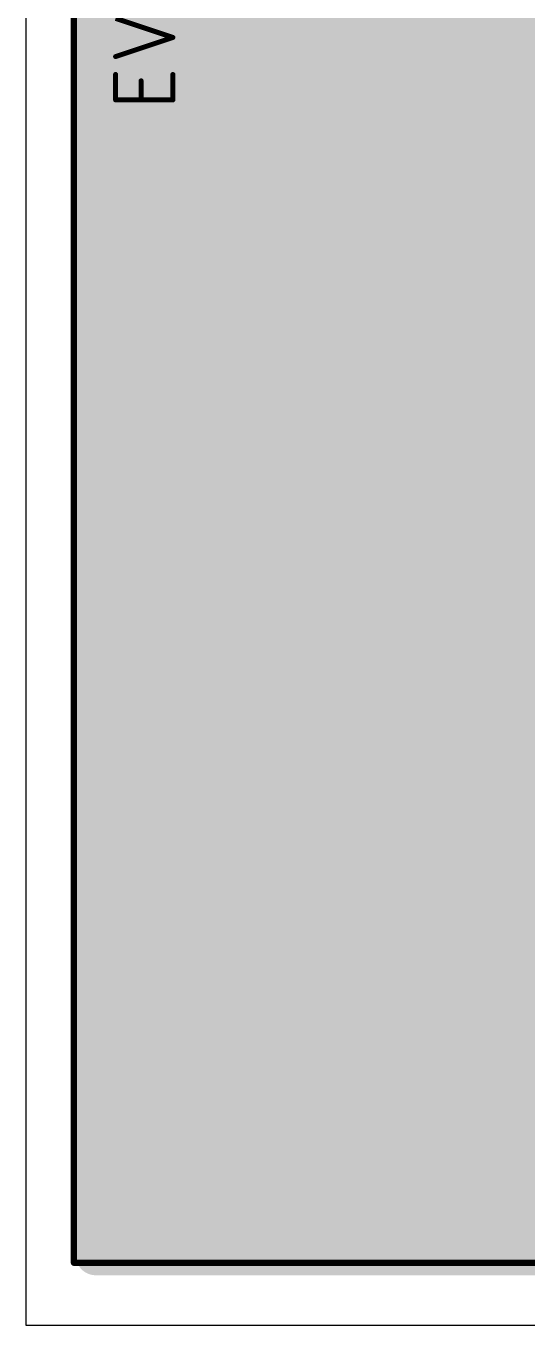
# Model space of a CAD drawing. Extents: x -0.1 to 1.18, y 0 to 3.76.
# Drawn here: x 0 to 0.402, y 0 to 1.044 of the extents above; entities that cross this region are included whole.
import ezdxf

# ---------------------------------------------------------------- set-up
doc = ezdxf.new("R2010")
doc.units = 0
for name, color, linetype in [('1', 12, 'CONTINUOUS'), ('16', 132, 'CONTINUOUS'), ('20', 31, 'CONTINUOUS'), ('27', 253, 'CONTINUOUS'), ('39', 12, 'CONTINUOUS')]:
    doc.layers.add(name, color=color, linetype=linetype)

# ---------------------------------------------------------------- blocks, each defined once
blk = doc.blocks.new('RECT')
blk.add_solid([(-0.5, -0.5), (0.5, -0.5), (-0.5, 0.5), (0.5, 0.5)])

msp = doc.modelspace()

# ---------------------------------------------------------------- linework, layer by layer
at = {"layer": '16', "const_width": 0.032}
for points in [[(0.056, 0.056), (0.056, 1.504548)], [(0.056, 1.056), (0.43, 1.056)], [(0.056, 1.024), (0.43, 1.024)], [(0.056, 0.992), (0.43, 0.992)], [(0.056, 0.96), (0.43, 0.96)], [(0.056, 0.928), (0.432499, 0.928)], [(0.056, 0.896), (0.461573, 0.896)], [(0.056, 0.864), (0.493573, 0.864)], [(0.056, 0.832), (0.525573, 0.832)], [(0.056, 0.8), (0.557573, 0.8)], [(0.056, 0.768), (0.589573, 0.768)], [(0.056, 0.736), (0.621573, 0.736)], [(0.056, 0.704), (0.653573, 0.704)], [(0.056, 0.672), (0.685573, 0.672)], [(0.056, 0.64), (0.717573, 0.64)], [(0.056, 0.608), (0.749573, 0.608)], [(0.056, 0.576), (0.781573, 0.576)], [(0.056, 0.544), (0.813573, 0.544)], [(0.056, 0.512), (0.845573, 0.512)], [(0.056, 0.48), (0.877573, 0.48)], [(0.056, 0.448), (0.8905, 0.448)], [(0.056, 0.416), (0.899854, 0.416)], [(0.056, 0.384), (1.094, 0.384)], [(0.056, 0.352), (1.094, 0.352)], [(0.056, 0.32), (1.094, 0.32)], [(0.056, 0.288), (1.094, 0.288)], [(0.056, 0.256), (0.941676, 0.256)], [(0.056, 0.224), (0.903051, 0.224)], [(0.056, 0.192), (0.886026, 0.192)], [(0.056, 0.16), (0.879039, 0.16)], [(0.056, 0.128), (0.880667, 0.128)], [(0.056, 0.096), (0.891503, 0.096)], [(0.056, 0.064), (0.914936, 0.064)], [(0.922936, 0.056), (0.056, 0.056)]]:
    msp.add_lwpolyline(points, dxfattribs=at)
at = {"layer": '16', "const_width": 0.016}
for points in [[(0.056, 1.064, 1), (0.056, 1.048)], [(0.056, 1.032, 1), (0.056, 1.016)], [(0.056, 1, 1), (0.056, 0.984)], [(0.056, 0.968, 1), (0.056, 0.952)], [(0.056, 0.936, 1), (0.056, 0.92)], [(0.056, 0.904, 1), (0.056, 0.888)], [(0.056, 0.872, 1), (0.056, 0.856)], [(0.056, 0.84, 1), (0.056, 0.824)], [(0.056, 0.808, 1), (0.056, 0.792)], [(0.056, 0.776, 1), (0.056, 0.76)], [(0.056, 0.744, 1), (0.056, 0.728)], [(0.056, 0.712, 1), (0.056, 0.696)], [(0.056, 0.68, 1), (0.056, 0.664)], [(0.056, 0.648, 1), (0.056, 0.632)], [(0.056, 0.616, 1), (0.056, 0.6)], [(0.056, 0.584, 1), (0.056, 0.568)], [(0.056, 0.552, 1), (0.056, 0.536)], [(0.056, 0.52, 1), (0.056, 0.504)], [(0.056, 0.488, 1), (0.056, 0.472)], [(0.056, 0.456, 1), (0.056, 0.44)], [(0.056, 0.424, 1), (0.056, 0.408)], [(0.056, 0.392, 1), (0.056, 0.376)], [(0.056, 0.36, 1), (0.056, 0.344)], [(0.056, 0.328, 1), (0.056, 0.312)], [(0.056, 0.296, 1), (0.056, 0.28)], [(0.056, 0.264, 1), (0.056, 0.248)], [(0.056, 0.232, 1), (0.056, 0.216)], [(0.056, 0.2, 1), (0.056, 0.184)], [(0.056, 0.168, 1), (0.056, 0.152)], [(0.056, 0.136, 1), (0.056, 0.12)], [(0.056, 0.104, 1), (0.056, 0.088)], [(0.056, 0.072, 1), (0.056, 0.056)], [(0.056, 0.064, 1), (0.056, 0.048)], [(0.048, 0.056, 1), (0.064, 0.056)]]:
    msp.add_lwpolyline(points, format="xyb", dxfattribs=at)
at = {"layer": '20'}
for p, q in [((0, 3.5), (0, 0)), ((0, 0), (1.15, 0))]:
    msp.add_line(p, q, dxfattribs=at)
at = {"layer": '27', "const_width": 0.004}
for points in [[(0.118, 1.034934), (0.072, 1.050267)], [(0.072, 1.0196), (0.118, 1.034934)], [(0.072, 0.984745), (0.072, 1.005189)], [(0.118, 1.005189), (0.118, 0.984745)], [(0.092445, 0.984745), (0.092445, 1.000078)], [(0.118, 0.984745), (0.072, 0.984745)]]:
    msp.add_lwpolyline(points, dxfattribs=at)
at = {"layer": '27', "const_width": 0.002}
for points in [[(0.118316, 1.033985, 1), (0.117684, 1.035882)], [(0.117684, 1.033985, 1), (0.118316, 1.035882)], [(0.071684, 1.020549, 1), (0.072316, 1.018652)], [(0.073, 1.005189, 1), (0.071, 1.005189)], [(0.119, 1.005189, 1), (0.117, 1.005189)], [(0.093445, 1.000078, 1), (0.091445, 1.000078)], [(0.072, 0.985745, 1), (0.072, 0.983745)], [(0.071, 0.984745, 1), (0.073, 0.984745)], [(0.091445, 0.984745, 1), (0.093445, 0.984745)], [(0.117, 0.984745, 1), (0.119, 0.984745)], [(0.118, 0.983745, 1), (0.118, 0.985745)]]:
    msp.add_lwpolyline(points, format="xyb", dxfattribs=at)
at = {"layer": '39', "const_width": 0.005}
for points in [[(0.0385, 1.35), (0.0385, 0.05)], [(0.0385, 0.05), (0.8185, 0.05)]]:
    msp.add_lwpolyline(points, dxfattribs=at)
at = {"layer": '39', "const_width": 0.0025}
for points in [[(0.0385, 0.05125, 1), (0.0385, 0.04875)], [(0.03725, 0.05, 1), (0.03975, 0.05)]]:
    msp.add_lwpolyline(points, format="xyb", dxfattribs=at)

# ---------------------------------------------------------------- block references
at = {"layer": '1', "rotation": 270}
for p, xscale, yscale in [((0.45, 0.7), 0.157, 0.157), ((0.45, 0.2), 0.201, 0.209)]:
    msp.add_blockref('RECT', p, dxfattribs=dict(at, xscale=xscale, yscale=yscale))

doc.saveas('drawing.dxf')
